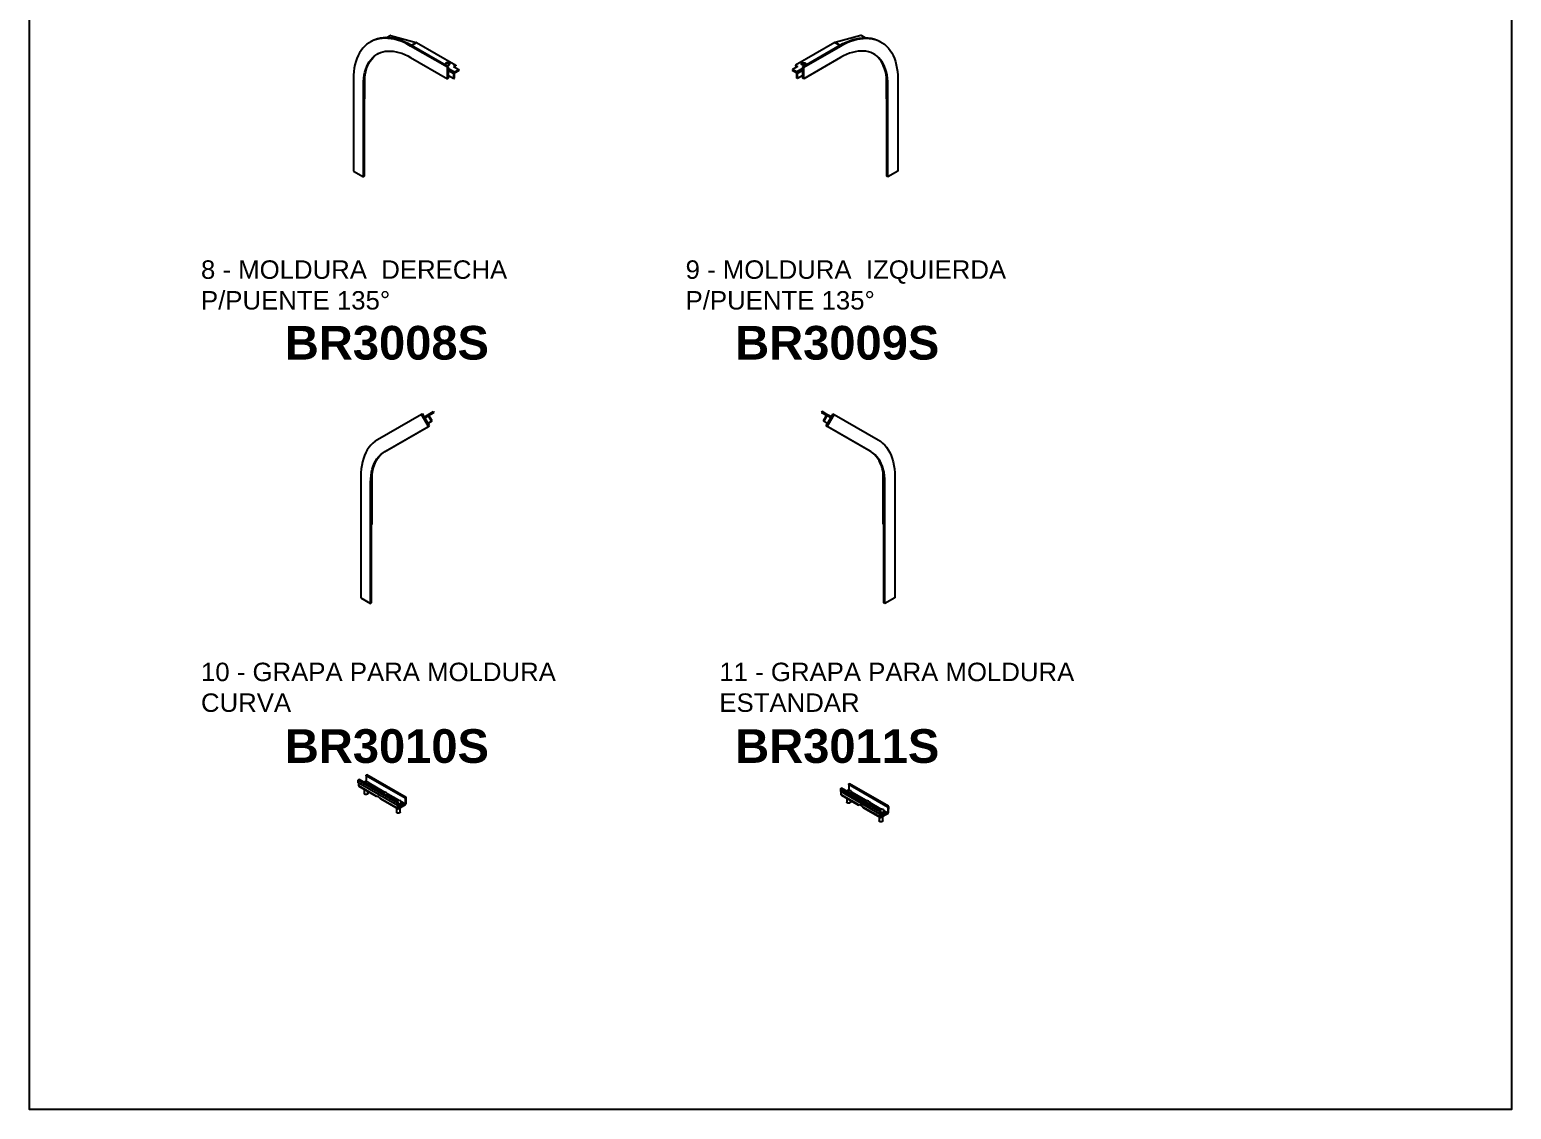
# Model space of a CAD drawing. Header units: inches. Extents: x 9936 to 27102, y -2774 to 11910.
# Drawn here: x 12255 to 14264, y -2774 to -1310 of the extents above; entities that cross this region are included whole.
import ezdxf

# ---------------------------------------------------------------- set-up
doc = ezdxf.new("R2010")
doc.units = ezdxf.units.IN
doc.header["$MEASUREMENT"] = 0
doc.layers.add('TEXTO', color=7, linetype='Continuous')
doc.layers.add('VIÑETAS', color=5, linetype='Continuous')
doc.styles.get("Standard").update_dxf_attribs({"font": 'arial.ttf'})

msp = doc.modelspace()

# ---------------------------------------------------------------- linework, layer by layer
at = {"layer": 'TEXTO'}
msp.add_lwpolyline([(12255.124, 141.265), (14264.347, 141.265), (14264.347, -2774.427), (12255.124, -2774.427)], close=True, dxfattribs=at)
at = {"layer": 'VIÑETAS', "linetype": 'Continuous'}
for p, q in [((12738.857, -1321.094), (12743.846, -1318.214)), ((12739.28, -1321.099), (12744.357, -1318.168)), ((12744.357, -1318.168), (12779.343, -1327.54)), ((13382.217, -1318.168), (13347.231, -1327.54)), ((13387.294, -1321.099), (13382.217, -1318.168)), ((13387.717, -1321.094), (13382.728, -1318.214)), ((12716.933, -1327.006), (12718.276, -1326.231)), ((12771.778, -1332.437), (12773.122, -1331.662)), ((12821.841, -1361.338), (12771.778, -1332.437)), ((12772.661, -1331.397), (12779.343, -1327.54)), ((12772.85, -1331.424), (12772.922, -1331.543)), ((12772.922, -1331.543), (12779.638, -1327.666)), ((12772.922, -1331.547), (12772.922, -1331.543)), ((12823.185, -1360.562), (12773.122, -1331.662)), ((12779.638, -1327.666), (12833.087, -1358.521)), ((13346.936, -1327.666), (13293.487, -1358.521)), ((13303.389, -1360.562), (13353.452, -1331.662)), ((13304.733, -1361.338), (13354.796, -1332.437)), ((13353.652, -1331.543), (13346.936, -1327.666)), ((13353.913, -1331.397), (13347.231, -1327.54)), ((13354.796, -1332.437), (13353.452, -1331.662)), ((13353.725, -1331.424), (13353.652, -1331.543)), ((13353.652, -1331.547), (13353.652, -1331.543)), ((13409.641, -1327.006), (13408.298, -1326.231)), ((12771.778, -1347.952), (12821.841, -1376.852)), ((12821.841, -1361.338), (12823.185, -1360.562)), ((12821.841, -1376.852), (12821.841, -1361.338)), ((12823.185, -1376.077), (12823.185, -1360.562)), ((12823.185, -1362.92), (12831.397, -1367.66)), ((12823.185, -1365.554), (12830.256, -1369.636)), ((12833.087, -1358.521), (12829.905, -1360.358)), ((12829.905, -1360.358), (12836.976, -1364.44)), ((12830.76, -1360.852), (12833.087, -1359.509)), ((12831.397, -1367.66), (12836.976, -1364.44)), ((12831.397, -1368.648), (12836.976, -1365.428)), ((12833.087, -1358.521), (12833.087, -1359.509)), ((12836.976, -1364.44), (12836.976, -1365.428)), ((13296.669, -1360.358), (13289.598, -1364.44)), ((13295.177, -1367.66), (13289.598, -1364.44)), ((13289.598, -1364.44), (13289.598, -1365.428)), ((13295.177, -1368.648), (13289.598, -1365.428)), ((13293.487, -1358.521), (13296.669, -1360.358)), ((13293.487, -1358.521), (13293.487, -1359.509)), ((13295.814, -1360.852), (13293.487, -1359.509)), ((13303.389, -1362.92), (13295.177, -1367.66)), ((13303.389, -1365.554), (13296.318, -1369.636)), ((13304.733, -1361.338), (13303.389, -1360.562)), ((13303.389, -1376.077), (13303.389, -1360.562)), ((13354.796, -1347.952), (13304.733, -1376.852)), ((13304.733, -1376.852), (13304.733, -1361.338)), ((12694.209, -1377.232), (12694.209, -1501.999)), ((12707.644, -1384.988), (12708.987, -1384.212)), ((12707.644, -1509.755), (12707.644, -1384.988)), ((12708.987, -1508.979), (12708.987, -1384.212)), ((12709.491, -1403.936), (12709.491, -1375.233)), ((12821.841, -1376.852), (12823.185, -1376.077)), ((12823.185, -1372.402), (12830.256, -1376.484)), ((12831.111, -1369.142), (12830.256, -1369.636)), ((12830.256, -1376.484), (12830.256, -1369.636)), ((12830.256, -1376.484), (12831.111, -1375.99)), ((12831.111, -1375.99), (12831.111, -1369.142)), ((12831.397, -1367.66), (12831.397, -1368.648)), ((13295.177, -1367.66), (13295.177, -1368.648)), ((13295.463, -1369.142), (13296.318, -1369.636)), ((13295.463, -1375.99), (13295.463, -1369.142)), ((13296.318, -1376.484), (13295.463, -1375.99)), ((13296.318, -1376.484), (13296.318, -1369.636)), ((13303.389, -1372.402), (13296.318, -1376.484)), ((13304.733, -1376.852), (13303.389, -1376.077)), ((13417.083, -1403.936), (13417.083, -1375.233)), ((13418.93, -1384.988), (13417.587, -1384.212)), ((13417.587, -1508.979), (13417.587, -1384.212)), ((13418.93, -1509.755), (13418.93, -1384.988)), ((13432.366, -1377.232), (13432.366, -1501.999)), ((12709.491, -1403.936), (12708.987, -1404.227)), ((13417.083, -1403.936), (13417.587, -1404.227)), ((12694.209, -1501.999), (12707.644, -1509.755)), ((13432.366, -1501.999), (13418.93, -1509.755)), ((12707.644, -1509.755), (12708.987, -1508.979)), ((13418.93, -1509.755), (13417.587, -1508.979)), ((12796.139, -1832.035), (12802.779, -1828.202)), ((12802.779, -1828.202), (12803.384, -1829.249)), ((13329.657, -1828.202), (13329.052, -1829.249)), ((13336.297, -1832.035), (13329.657, -1828.202)), ((12786.344, -1831.917), (12726.844, -1866.276)), ((12736.344, -1882.731), (12795.844, -1848.371)), ((12737.688, -1881.955), (12797.188, -1847.596)), ((12786.344, -1831.917), (12787.688, -1831.141)), ((12795.844, -1848.371), (12786.344, -1831.917)), ((12797.188, -1847.596), (12787.688, -1831.141)), ((12790.188, -1835.471), (12796.139, -1832.035)), ((12790.994, -1836.868), (12795.805, -1834.09)), ((12795.188, -1844.132), (12800.854, -1840.859)), ((12795.188, -1844.132), (12799.998, -1841.353)), ((12796.661, -1833.596), (12795.805, -1834.09)), ((12799.998, -1841.353), (12795.805, -1834.09)), ((12795.844, -1848.371), (12797.188, -1847.596)), ((12796.139, -1832.035), (12796.744, -1833.082)), ((12800.854, -1840.859), (12796.661, -1833.596)), ((12803.384, -1829.249), (12796.724, -1833.095)), ((12796.744, -1833.082), (12803.384, -1829.249)), ((12799.998, -1841.353), (12800.854, -1840.859)), ((13329.052, -1829.249), (13335.712, -1833.095)), ((13335.692, -1833.082), (13329.052, -1829.249)), ((13331.582, -1840.859), (13335.776, -1833.596)), ((13337.248, -1844.132), (13331.582, -1840.859)), ((13332.438, -1841.353), (13331.582, -1840.859)), ((13332.438, -1841.353), (13336.631, -1834.09)), ((13337.249, -1844.132), (13332.438, -1841.353)), ((13335.249, -1847.596), (13344.749, -1831.141)), ((13336.592, -1848.371), (13335.249, -1847.596)), ((13394.749, -1881.955), (13335.249, -1847.596)), ((13336.297, -1832.035), (13335.692, -1833.082)), ((13335.776, -1833.596), (13336.631, -1834.09)), ((13342.248, -1835.471), (13336.297, -1832.035)), ((13336.592, -1848.371), (13346.092, -1831.917)), ((13396.092, -1882.731), (13336.592, -1848.371)), ((13341.442, -1836.868), (13336.631, -1834.09)), ((13346.092, -1831.917), (13344.749, -1831.141)), ((13346.092, -1831.917), (13405.592, -1866.276)), ((12736.344, -1882.731), (12737.688, -1881.955)), ((13396.092, -1882.731), (13394.749, -1881.955)), ((12704.119, -1916.511), (12704.119, -2080.636)), ((12717.554, -1924.267), (12718.898, -1923.491)), ((12717.554, -2088.392), (12717.554, -1924.267)), ((12718.898, -2087.616), (12718.898, -1923.491)), ((12719.756, -1980.834), (12719.756, -1911.911)), ((13412.68, -1980.834), (13412.68, -1911.911)), ((13414.882, -1924.267), (13413.538, -1923.491)), ((13413.538, -2087.616), (13413.538, -1923.491)), ((13414.882, -2088.392), (13414.882, -1924.267)), ((13428.317, -1916.511), (13428.317, -2080.636)), ((12719.756, -1980.834), (12718.898, -1981.33)), ((13412.68, -1980.834), (13413.538, -1981.33)), ((12704.119, -2080.636), (12717.554, -2088.392)), ((12717.554, -2088.392), (12718.898, -2087.616)), ((13414.882, -2088.392), (13413.538, -2087.616)), ((13428.317, -2080.636), (13414.882, -2088.392)), ((12700.827, -2328.144), (12753.86, -2358.759)), ((12700.827, -2331.647), (12700.827, -2328.144)), ((12754.837, -2357.727), (12701.804, -2327.112)), ((12710.395, -2329.844), (12708.36, -2330.896)), ((12714.745, -2330.668), (12710.395, -2329.844)), ((12764.537, -2352.595), (12711.504, -2321.98)), ((12711.504, -2321.98), (12711.504, -2330.054)), ((12765.515, -2351.563), (12712.482, -2320.948)), ((12715.685, -2333.255), (12714.745, -2330.668)), ((12753.86, -2362.262), (12700.827, -2331.647)), ((12701.435, -2335.898), (12701.435, -2331.998)), ((12725.237, -2349.639), (12701.435, -2335.898)), ((12701.645, -2336.362), (12724.975, -2349.831)), ((12708.954, -2340.582), (12708.954, -2346.067)), ((12709.005, -2346.349), (12708.954, -2346.067)), ((12713.714, -2346.067), (12713.714, -2343.33)), ((12713.975, -2334.138), (12715.685, -2333.255)), ((12735.306, -2343.826), (12715.337, -2332.299)), ((12734.237, -2343.623), (12715.528, -2332.822)), ((12715.685, -2333.255), (12715.685, -2335.125)), ((12716.584, -2335.644), (12716.584, -2334.881)), ((12725.077, -2349.764), (12725.345, -2349.576)), ((12734.237, -2343.623), (12734.237, -2344.243)), ((12755.263, -2355.347), (12740.735, -2346.96)), ((12741.446, -2348.405), (12741.446, -2347.784)), ((12754.222, -2355.16), (12741.446, -2347.784)), ((12741.446, -2348.405), (12741.487, -2348.662)), ((13355.127, -2340.003), (13408.16, -2370.618)), ((13355.127, -2343.506), (13355.127, -2340.003)), ((13408.16, -2374.121), (13355.127, -2343.506)), ((13355.735, -2347.758), (13355.735, -2343.857)), ((13379.537, -2361.498), (13355.735, -2347.758)), ((13355.945, -2348.222), (13379.275, -2361.69)), ((13409.137, -2369.586), (13356.104, -2338.971)), ((13364.695, -2341.703), (13362.66, -2342.755)), ((13369.045, -2342.527), (13364.695, -2341.703)), ((13418.837, -2364.455), (13365.804, -2333.839)), ((13365.804, -2333.839), (13365.804, -2341.913)), ((13419.815, -2363.422), (13366.782, -2332.807)), ((13368.276, -2345.997), (13369.985, -2345.114)), ((13369.985, -2345.114), (13369.045, -2342.527)), ((13389.606, -2355.685), (13369.637, -2344.158)), ((13388.537, -2355.482), (13369.828, -2344.681)), ((13369.985, -2345.114), (13369.985, -2346.984)), ((13370.884, -2347.503), (13370.884, -2346.74)), ((12754.468, -2366.514), (12730.666, -2352.773)), ((12731.347, -2353.509), (12754.678, -2366.978)), ((12754.235, -2355.153), (12752.2, -2356.205)), ((12752.795, -2365.891), (12752.795, -2371.376)), ((12754.397, -2358.449), (12753.86, -2358.759)), ((12753.86, -2358.759), (12753.86, -2362.262)), ((12754.397, -2361.952), (12753.86, -2362.262)), ((12758.586, -2355.976), (12754.235, -2355.153)), ((12754.397, -2358.449), (12754.397, -2361.952)), ((12754.432, -2358.388), (12754.468, -2358.408)), ((12754.468, -2358.408), (12755.005, -2358.098)), ((12754.468, -2366.514), (12754.468, -2358.408)), ((12754.468, -2366.514), (12755.005, -2366.203)), ((12755.005, -2366.203), (12755.005, -2358.098)), ((12755.005, -2360.116), (12756.114, -2360.326)), ((12755.005, -2362.566), (12756.114, -2362.776)), ((12755.184, -2366.307), (12755.005, -2366.204)), ((12764.358, -2361.011), (12755.184, -2366.307)), ((12764.358, -2361.632), (12755.184, -2366.928)), ((12755.184, -2366.307), (12755.184, -2366.928)), ((12756.114, -2360.326), (12759.525, -2358.563)), ((12756.114, -2360.326), (12756.114, -2362.776)), ((12756.114, -2362.776), (12759.525, -2361.013)), ((12757.555, -2371.376), (12757.555, -2365.559)), ((12759.525, -2358.563), (12758.586, -2355.976)), ((12764.537, -2360.701), (12759.178, -2357.607)), ((12764.358, -2361.011), (12759.368, -2358.131)), ((12759.525, -2358.563), (12759.525, -2361.013)), ((12760.425, -2361.006), (12760.425, -2360.189)), ((12764.358, -2361.632), (12764.358, -2361.011)), ((12765.074, -2352.285), (12764.537, -2352.595)), ((12764.537, -2352.595), (12764.537, -2360.701)), ((12764.537, -2360.701), (12765.074, -2360.391)), ((12765.074, -2352.285), (12765.074, -2360.391)), ((12765.074, -2355.706), (12765.145, -2355.747)), ((12765.145, -2352.244), (12765.11, -2352.224)), ((12765.145, -2352.244), (12765.682, -2351.934)), ((12765.145, -2355.747), (12765.145, -2352.244)), ((12765.145, -2355.747), (12765.682, -2355.437)), ((12765.682, -2355.437), (12765.682, -2351.934)), ((13363.254, -2352.441), (13363.254, -2357.926)), ((13363.305, -2358.208), (13363.254, -2357.926)), ((13368.014, -2357.926), (13368.014, -2355.189)), ((13379.377, -2361.623), (13379.645, -2361.436)), ((13408.768, -2378.373), (13384.966, -2364.632)), ((13385.647, -2365.368), (13408.978, -2378.837)), ((13388.537, -2355.482), (13388.537, -2356.102)), ((13409.564, -2367.207), (13395.035, -2358.819)), ((13395.746, -2360.264), (13395.746, -2359.644)), ((13408.522, -2367.019), (13395.746, -2359.644)), ((13395.746, -2360.264), (13395.787, -2360.521)), ((13408.535, -2367.012), (13406.5, -2368.064)), ((13408.697, -2370.308), (13408.16, -2370.618)), ((13408.16, -2370.618), (13408.16, -2374.121)), ((13412.886, -2367.836), (13408.535, -2367.012)), ((13408.697, -2370.308), (13408.697, -2373.811)), ((13408.732, -2370.247), (13408.768, -2370.267)), ((13408.768, -2370.267), (13409.305, -2369.957)), ((13408.768, -2378.373), (13408.768, -2370.267)), ((13409.305, -2378.063), (13409.305, -2369.957)), ((13410.415, -2372.186), (13413.825, -2370.422)), ((13413.825, -2370.422), (13412.886, -2367.836)), ((13418.837, -2372.56), (13413.478, -2369.466)), ((13418.658, -2372.87), (13413.668, -2369.99)), ((13413.825, -2370.422), (13413.825, -2372.872)), ((13419.374, -2364.144), (13418.837, -2364.455)), ((13418.837, -2364.455), (13418.837, -2372.56)), ((13419.374, -2364.144), (13419.374, -2372.25)), ((13419.374, -2367.566), (13419.445, -2367.606)), ((13419.445, -2364.103), (13419.41, -2364.083)), ((13419.445, -2364.103), (13419.983, -2363.793)), ((13419.445, -2367.606), (13419.445, -2364.103)), ((13419.445, -2367.606), (13419.983, -2367.296)), ((13419.983, -2367.296), (13419.983, -2363.793)), ((12752.845, -2371.658), (12752.795, -2371.376)), ((13407.095, -2377.75), (13407.095, -2383.235)), ((13407.146, -2383.517), (13407.095, -2383.235)), ((13408.697, -2373.811), (13408.16, -2374.121)), ((13408.768, -2378.373), (13409.305, -2378.063)), ((13409.305, -2371.975), (13410.415, -2372.186)), ((13409.305, -2374.425), (13410.415, -2374.635)), ((13409.484, -2378.166), (13409.305, -2378.063)), ((13418.658, -2372.87), (13409.484, -2378.166)), ((13418.658, -2373.491), (13409.484, -2378.787)), ((13409.484, -2378.166), (13409.484, -2378.787)), ((13410.415, -2372.186), (13410.415, -2374.635)), ((13410.415, -2374.635), (13413.825, -2372.872)), ((13411.855, -2383.235), (13411.855, -2377.418)), ((13414.725, -2372.865), (13414.725, -2372.048)), ((13418.658, -2373.491), (13418.658, -2372.87)), ((13418.837, -2372.56), (13419.374, -2372.25))]:
    msp.add_line(p, q, dxfattribs=at)
at = {"layer": 'VIÑETAS', "linetype": 'Continuous', "flags": 128}
for points in [[(12771.778, -1332.437), (12767.268, -1329.985), (12762.773, -1327.844), (12758.308, -1326.022), (12753.889, -1324.525), (12749.531, -1323.357), (12745.248, -1322.524), (12741.054, -1322.027), (12736.965, -1321.868), (12732.993, -1322.048), (12729.153, -1322.566), (12725.457, -1323.421), (12721.917, -1324.61), (12718.547, -1326.128), (12715.356, -1327.97), (12712.356, -1330.131), (12709.558, -1332.602), (12706.97, -1335.377), (12704.601, -1338.444), (12702.459, -1341.794), (12700.552, -1345.415), (12698.887, -1349.296), (12697.467, -1353.423), (12696.299, -1357.782), (12695.387, -1362.358), (12694.733, -1367.136), (12694.34, -1372.099), (12694.209, -1377.232)], [(12773.122, -1331.662), (12768.611, -1329.209), (12764.116, -1327.069), (12759.652, -1325.247), (12755.233, -1323.749), (12750.874, -1322.582), (12746.591, -1321.748), (12742.398, -1321.251), (12738.308, -1321.092), (12734.337, -1321.272), (12730.496, -1321.791), (12726.8, -1322.646), (12723.261, -1323.834), (12719.89, -1325.352), (12718.276, -1326.231)], [(13353.452, -1331.662), (13357.963, -1329.209), (13362.458, -1327.069), (13366.922, -1325.247), (13371.341, -1323.749), (13375.7, -1322.582), (13379.983, -1321.748), (13384.176, -1321.251), (13388.266, -1321.092), (13392.237, -1321.272), (13396.078, -1321.791), (13399.774, -1322.646), (13403.313, -1323.834), (13406.684, -1325.352), (13408.298, -1326.231)], [(13354.796, -1332.437), (13359.306, -1329.985), (13363.801, -1327.844), (13368.266, -1326.022), (13372.685, -1324.525), (13377.043, -1323.357), (13381.326, -1322.524), (13385.52, -1322.027), (13389.609, -1321.868), (13393.581, -1322.048), (13397.421, -1322.566), (13401.117, -1323.421), (13404.657, -1324.61), (13408.027, -1326.128), (13411.218, -1327.97), (13414.218, -1330.131), (13417.016, -1332.602), (13419.604, -1335.377), (13421.973, -1338.444), (13424.115, -1341.794), (13426.022, -1345.415), (13427.687, -1349.296), (13429.107, -1353.423), (13430.275, -1357.782), (13431.187, -1362.358), (13431.841, -1367.136), (13432.234, -1372.099), (13432.366, -1377.232)], [(12707.644, -1384.988), (12707.77, -1380.41), (12708.149, -1375.997), (12708.78, -1371.766), (12709.658, -1367.733), (12710.783, -1363.914), (12712.147, -1360.324), (12713.747, -1356.978), (12715.577, -1353.888), (12717.628, -1351.068), (12719.892, -1348.527), (12722.362, -1346.276), (12725.026, -1344.325), (12727.875, -1342.679), (12730.897, -1341.347), (12734.081, -1340.334), (12737.413, -1339.642), (12740.881, -1339.276), (12744.471, -1339.236), (12748.169, -1339.523), (12751.959, -1340.135), (12755.829, -1341.071), (12759.761, -1342.326), (12763.74, -1343.895), (12767.751, -1345.773), (12771.778, -1347.952)], [(12708.987, -1384.212), (12709.114, -1379.635), (12709.493, -1375.222), (12710.123, -1370.99), (12711.002, -1366.957), (12712.126, -1363.138), (12713.491, -1359.549), (12715.091, -1356.202), (12716.92, -1353.113), (12718.971, -1350.292), (12721.236, -1347.752), (12723.705, -1345.501), (12726.37, -1343.549), (12727.109, -1343.082)], [(13418.93, -1384.988), (13418.804, -1380.41), (13418.425, -1375.997), (13417.794, -1371.766), (13416.916, -1367.733), (13415.792, -1363.914), (13414.427, -1360.324), (13412.827, -1356.978), (13410.997, -1353.888), (13408.947, -1351.068), (13406.682, -1348.527), (13404.212, -1346.276), (13401.548, -1344.325), (13398.699, -1342.679), (13395.677, -1341.347), (13392.493, -1340.334), (13389.161, -1339.642), (13385.693, -1339.276), (13382.103, -1339.236), (13378.405, -1339.523), (13374.615, -1340.135), (13370.746, -1341.071), (13366.814, -1342.326), (13362.834, -1343.895), (13358.823, -1345.773), (13354.796, -1347.952)], [(13417.587, -1384.212), (13417.46, -1379.635), (13417.081, -1375.222), (13416.451, -1370.99), (13415.572, -1366.957), (13414.448, -1363.138), (13413.083, -1359.549), (13411.483, -1356.202), (13409.654, -1353.113), (13407.603, -1350.292), (13405.338, -1347.752), (13402.869, -1345.501), (13400.205, -1343.549), (13399.465, -1343.082)], [(12819.528, -1355.592), (12818.895, -1356.113), (12818.61, -1356.728), (12818.706, -1357.362), (12819.172, -1357.939), (12819.952, -1358.389), (12820.951, -1358.658), (12822.05, -1358.714), (12823.115, -1358.549), (12824.018, -1358.184), (12824.65, -1357.663), (12824.936, -1357.048), (12824.84, -1356.414), (12824.374, -1355.837), (12823.594, -1355.386), (12822.595, -1355.117), (12821.496, -1355.062), (12820.431, -1355.227), (12819.528, -1355.592)], [(13307.046, -1355.592), (13307.679, -1356.113), (13307.964, -1356.728), (13307.868, -1357.362), (13307.402, -1357.939), (13306.622, -1358.389), (13305.623, -1358.658), (13304.524, -1358.714), (13303.459, -1358.549), (13302.556, -1358.184), (13301.924, -1357.663), (13301.638, -1357.048), (13301.734, -1356.414), (13302.2, -1355.837), (13302.98, -1355.386), (13303.979, -1355.117), (13305.078, -1355.062), (13306.143, -1355.227), (13307.046, -1355.592)], [(12796.727, -1833.093), (12796.879, -1833.005), (12796.8, -1833.051), (12796.729, -1833.092)], [(13335.709, -1833.093), (13335.557, -1833.005), (13335.636, -1833.051), (13335.707, -1833.092)], [(12726.844, -1866.276), (12723.632, -1868.363), (12720.631, -1870.788), (12717.854, -1873.544), (12715.309, -1876.62), (12713.007, -1880.005), (12710.955, -1883.686), (12709.161, -1887.651), (12707.632, -1891.884), (12706.374, -1896.371), (12705.39, -1901.095), (12704.685, -1906.038), (12704.261, -1911.183), (12704.119, -1916.511)], [(13405.592, -1866.276), (13408.804, -1868.363), (13411.805, -1870.788), (13414.583, -1873.544), (13417.127, -1876.62), (13419.43, -1880.005), (13421.481, -1883.686), (13423.275, -1887.651), (13424.804, -1891.884), (13426.062, -1896.371), (13427.046, -1901.095), (13427.751, -1906.038), (13428.175, -1911.183), (13428.317, -1916.511)], [(12717.554, -1924.267), (12717.692, -1919.501), (12718.103, -1914.914), (12718.787, -1910.526), (12719.74, -1906.355), (12720.959, -1902.42), (12722.438, -1898.736), (12724.17, -1895.321), (12726.149, -1892.188), (12728.366, -1889.351), (12730.811, -1886.822), (12733.474, -1884.612), (12736.344, -1882.731)], [(12718.898, -1923.491), (12719.035, -1918.725), (12719.447, -1914.139), (12720.131, -1909.75), (12721.084, -1905.58), (12722.302, -1901.644), (12723.781, -1897.961), (12725.514, -1894.545), (12727.493, -1891.413), (12729.71, -1888.576), (12732.155, -1886.047), (12734.818, -1883.837), (12737.688, -1881.955)], [(13413.538, -1923.491), (13413.401, -1918.725), (13412.989, -1914.139), (13412.306, -1909.75), (13411.352, -1905.58), (13410.134, -1901.644), (13408.655, -1897.961), (13406.922, -1894.545), (13404.944, -1891.413), (13402.727, -1888.576), (13400.281, -1886.047), (13397.618, -1883.837), (13394.749, -1881.955)], [(13414.882, -1924.267), (13414.744, -1919.501), (13414.333, -1914.914), (13413.649, -1910.526), (13412.696, -1906.355), (13411.477, -1902.42), (13409.999, -1898.736), (13408.266, -1895.321), (13406.287, -1892.188), (13404.07, -1889.351), (13401.625, -1886.822), (13398.962, -1884.612), (13396.092, -1882.731)], [(12700.827, -2328.144), (12700.87, -2327.866), (12700.994, -2327.579), (12701.18, -2327.329), (12701.399, -2327.152), (12701.619, -2327.076), (12701.804, -2327.112)], [(12711.504, -2321.98), (12711.548, -2321.702), (12711.672, -2321.416), (12711.857, -2321.165), (12712.077, -2320.988), (12712.296, -2320.912), (12712.482, -2320.948)], [(12713.714, -2346.067), (12713.698, -2346.229), (12713.582, -2346.519), (12713.361, -2346.787), (12713.046, -2347.022), (12712.65, -2347.212), (12712.193, -2347.349), (12711.696, -2347.425), (12711.182, -2347.438), (12710.675, -2347.387), (12710.198, -2347.275), (12709.775, -2347.105), (12709.425, -2346.888), (12709.164, -2346.632), (12709.005, -2346.349)], [(13355.127, -2340.003), (13355.17, -2339.725), (13355.294, -2339.439), (13355.48, -2339.188), (13355.699, -2339.011), (13355.919, -2338.935), (13356.104, -2338.971)], [(13365.804, -2333.839), (13365.848, -2333.561), (13365.972, -2333.275), (13366.158, -2333.024), (13366.377, -2332.847), (13366.596, -2332.771), (13366.782, -2332.807)], [(12755.005, -2358.098), (12754.962, -2357.87), (12754.837, -2357.727), (12754.652, -2357.691), (12754.432, -2357.767), (12754.213, -2357.944), (12754.027, -2358.195), (12753.903, -2358.481), (12753.86, -2358.759)], [(12754.468, -2358.408), (12754.465, -2358.394), (12754.457, -2358.385), (12754.446, -2358.383), (12754.432, -2358.388), (12754.419, -2358.399), (12754.407, -2358.414), (12754.4, -2358.432), (12754.397, -2358.449)], [(12759.488, -2358.462), (12759.589, -2358.549), (12759.956, -2358.937), (12760.221, -2359.352), (12760.378, -2359.785), (12760.424, -2360.227), (12760.359, -2360.668), (12760.183, -2361.099), (12759.9, -2361.51), (12759.517, -2361.893), (12759.041, -2362.24), (12758.482, -2362.543), (12757.854, -2362.796), (12757.168, -2362.993), (12756.439, -2363.131), (12755.684, -2363.206), (12755.005, -2363.218)], [(12760.425, -2361.006), (12760.424, -2361.044), (12760.359, -2361.484), (12760.183, -2361.915), (12759.9, -2362.326), (12759.517, -2362.709), (12759.041, -2363.056), (12758.482, -2363.359), (12757.854, -2363.612), (12757.168, -2363.81), (12756.439, -2363.947), (12755.684, -2364.022), (12755.005, -2364.035)], [(12765.682, -2351.934), (12765.639, -2351.706), (12765.515, -2351.563), (12765.329, -2351.527), (12765.11, -2351.603), (12764.89, -2351.78), (12764.705, -2352.031), (12764.581, -2352.317), (12764.537, -2352.595)], [(12765.145, -2352.244), (12765.142, -2352.23), (12765.135, -2352.221), (12765.123, -2352.219), (12765.11, -2352.224), (12765.096, -2352.235), (12765.085, -2352.25), (12765.077, -2352.268), (12765.074, -2352.285)], [(13368.014, -2357.926), (13367.998, -2358.088), (13367.882, -2358.378), (13367.661, -2358.646), (13367.346, -2358.881), (13366.95, -2359.071), (13366.493, -2359.208), (13365.996, -2359.284), (13365.482, -2359.297), (13364.975, -2359.246), (13364.499, -2359.134), (13364.076, -2358.965), (13363.725, -2358.747), (13363.464, -2358.491), (13363.305, -2358.208)], [(13409.305, -2369.957), (13409.262, -2369.729), (13409.137, -2369.586), (13408.952, -2369.55), (13408.732, -2369.626), (13408.513, -2369.803), (13408.327, -2370.054), (13408.203, -2370.34), (13408.16, -2370.618)], [(13408.768, -2370.267), (13408.765, -2370.253), (13408.757, -2370.244), (13408.746, -2370.242), (13408.732, -2370.247), (13408.719, -2370.258), (13408.707, -2370.273), (13408.7, -2370.291), (13408.697, -2370.308)], [(13413.788, -2370.321), (13413.889, -2370.408), (13414.256, -2370.796), (13414.521, -2371.212), (13414.678, -2371.645), (13414.725, -2372.086), (13414.659, -2372.527), (13414.483, -2372.958), (13414.2, -2373.369), (13413.817, -2373.752), (13413.341, -2374.099), (13412.783, -2374.402), (13412.154, -2374.655), (13411.468, -2374.852), (13410.739, -2374.99), (13409.984, -2375.065), (13409.305, -2375.078)], [(13419.983, -2363.793), (13419.939, -2363.565), (13419.815, -2363.422), (13419.629, -2363.386), (13419.41, -2363.462), (13419.191, -2363.639), (13419.005, -2363.89), (13418.881, -2364.176), (13418.837, -2364.455)], [(13419.445, -2364.103), (13419.442, -2364.089), (13419.435, -2364.081), (13419.423, -2364.078), (13419.41, -2364.083), (13419.396, -2364.094), (13419.385, -2364.109), (13419.377, -2364.127), (13419.374, -2364.144)], [(12757.555, -2371.376), (12757.538, -2371.538), (12757.423, -2371.827), (12757.202, -2372.096), (12756.886, -2372.331), (12756.491, -2372.521), (12756.034, -2372.657), (12755.536, -2372.734), (12755.022, -2372.747), (12754.515, -2372.696), (12754.039, -2372.583), (12753.616, -2372.414), (12753.266, -2372.196), (12753.005, -2371.94), (12752.845, -2371.658)], [(13411.855, -2383.235), (13411.838, -2383.397), (13411.723, -2383.687), (13411.502, -2383.955), (13411.186, -2384.19), (13410.791, -2384.38), (13410.334, -2384.516), (13409.837, -2384.593), (13409.322, -2384.606), (13408.815, -2384.555), (13408.339, -2384.442), (13407.916, -2384.273), (13407.566, -2384.055), (13407.305, -2383.799), (13407.146, -2383.517)], [(13414.725, -2372.865), (13414.725, -2372.903), (13414.659, -2373.344), (13414.483, -2373.774), (13414.2, -2374.185), (13413.817, -2374.569), (13413.341, -2374.915), (13412.783, -2375.219), (13412.154, -2375.471), (13411.468, -2375.669), (13410.739, -2375.806), (13409.984, -2375.881), (13409.305, -2375.894)]]:
    msp.add_lwpolyline(points, dxfattribs=at)
at = {"layer": 'VIÑETAS', "linetype": 'Continuous'}
for centre, radius, start, end in [((12744.156, -1318.802), 0.665, 72.391602, 117.827434), ((13382.418, -1318.802), 0.665, 62.172566, 107.608398), ((12779.012, -1328.729), 1.234, 59.492088, 74.431668), ((13347.562, -1328.729), 1.234, 105.568332, 120.507912), ((12821.773, -1359.912), 3.968, 39.604597, 140.395403), ((13304.801, -1359.912), 3.968, 39.604597, 140.395403), ((12832.733, -1369.749), 2.479, 122.605478, 177.394522), ((12831.731, -1369.171), 0.62, 122.605478, 177.394522), ((13293.841, -1369.749), 2.479, 2.605478, 57.394522), ((13294.843, -1369.171), 0.62, 2.605478, 57.394522), ((12797.021, -1833.233), 1.488, 126.351243, 215.185086), ((12796.965, -1833.382), 0.372, 126.351243, 215.185086), ((13335.472, -1833.382), 0.372, 324.814914, 53.648757), ((13335.415, -1833.233), 1.488, 324.814914, 53.648757), ((12701.917, -2335.96), 0.486, 172.74417, 235.943649), ((12714.49, -2334.876), 2.076, 340.613241, 56.103455), ((12719.621, -2341.575), 4.325, 26.798993, 93.206384), ((12719.334, -2343.628), 5.699, 60.663915, 73.592184), ((12720.505, -2341.601), 3.359, 42.256495, 61.124746), ((12724.51, -2357.168), 7.564, 35.521907, 84.483469), ((12733.253, -2357.594), 14.006, 85.972975, 100.340238), ((12733.255, -2358.396), 14.187, 86.03276, 96.737188), ((12734.579, -2351.355), 7.564, 35.521907, 84.483469), ((12738.59, -2348.349), 2.911, 330.023242, 11.184133), ((13356.217, -2347.819), 0.486, 172.74417, 235.943649), ((13368.79, -2346.736), 2.076, 340.613241, 56.103455), ((13373.921, -2353.434), 4.325, 26.798993, 93.206384), ((13373.634, -2355.487), 5.699, 60.663915, 73.592184), ((13374.805, -2353.46), 3.359, 42.256495, 61.124746), ((12748.552, -2358.534), 4.544, 32.305008, 92.294425), ((12748.326, -2360.364), 5.699, 60.663915, 73.592184), ((12749.496, -2358.337), 3.359, 42.256495, 61.124746), ((12754.905, -2366.585), 0.443, 170.785963, 309.203285), ((12755.114, -2366.221), 0.111, 170.785963, 309.203285), ((12763.519, -2360.32), 1.557, 302.605478, 357.394522), ((12764.148, -2360.683), 0.389, 302.605478, 357.394522), ((13378.81, -2369.027), 7.564, 35.521907, 84.483469), ((13387.553, -2369.453), 14.006, 85.972975, 100.340238), ((13387.555, -2370.255), 14.187, 86.03276, 96.737188), ((13388.879, -2363.214), 7.564, 35.521907, 84.483469), ((13392.89, -2360.208), 2.911, 330.023242, 11.184133), ((13402.852, -2370.393), 4.544, 32.305008, 92.294425), ((13402.626, -2372.223), 5.699, 60.663915, 73.592184), ((13403.796, -2370.196), 3.359, 42.256495, 61.124746), ((13409.205, -2378.444), 0.443, 170.785963, 309.203285), ((13409.414, -2378.08), 0.111, 170.785963, 309.203285), ((13417.819, -2372.179), 1.557, 302.605478, 357.394522), ((13418.448, -2372.542), 0.389, 302.605478, 357.394522)]:
    msp.add_arc(centre, radius, start, end, dxfattribs=at)
for points, knots in [([(12724.982, -2349.821), (12724.992, -2349.82), (12725.016, -2349.818), (12725.156, -2349.704), (12725.237, -2349.639)], [0, 0, 0, 0, 0.42729458, 1, 1, 1, 1]), ([(12735.306, -2343.826), (12735.209, -2343.802), (12735.112, -2343.784), (12734.919, -2343.752), (12734.823, -2343.737), (12734.639, -2343.707), (12734.551, -2343.692), (12734.385, -2343.659), (12734.308, -2343.641), (12734.237, -2343.623)], [0, 0, 0, 0, 0.25, 0.25, 0.5, 0.5, 0.75, 0.75, 1, 1, 1, 1]), ([(12735.361, -2343.833), (12735.272, -2343.886), (12735.063, -2344.009), (12734.668, -2344.168), (12734.374, -2344.219), (12734.237, -2344.243)], [0, 0, 0, 0, 0.28441879, 0.66504938, 1, 1, 1, 1]), ([(12741.446, -2347.784), (12741.413, -2347.744), (12741.376, -2347.695), (12741.291, -2347.583), (12741.242, -2347.519), (12741.129, -2347.378), (12741.065, -2347.3), (12740.916, -2347.135), (12740.832, -2347.048), (12740.735, -2346.96)], [0, 0, 0, 0, 0.25, 0.25, 0.5, 0.5, 0.75, 0.75, 1, 1, 1, 1]), ([(12741.255, -2347.537), (12741.286, -2347.581), (12741.346, -2347.67), (12741.426, -2347.871), (12741.438, -2348.03), (12741.446, -2348.136)], [0, 0, 0, 0, 0.25068961, 0.50034283, 1, 1, 1, 1]), ([(12730.666, -2352.773), (12730.769, -2352.944), (12730.949, -2353.243), (12731.233, -2353.423), (12731.354, -2353.499)], [0, 0, 0, 0, 0.57270542, 1, 1, 1, 1]), ([(13379.282, -2361.68), (13379.292, -2361.679), (13379.316, -2361.677), (13379.456, -2361.563), (13379.537, -2361.498)], [0, 0, 0, 0, 0.42729458, 1, 1, 1, 1]), ([(13384.966, -2364.632), (13385.069, -2364.804), (13385.249, -2365.103), (13385.533, -2365.282), (13385.654, -2365.358)], [0, 0, 0, 0, 0.57270542, 1, 1, 1, 1]), ([(13389.606, -2355.685), (13389.509, -2355.662), (13389.412, -2355.643), (13389.219, -2355.611), (13389.123, -2355.596), (13388.94, -2355.567), (13388.851, -2355.551), (13388.685, -2355.518), (13388.608, -2355.501), (13388.537, -2355.482)], [0, 0, 0, 0, 0.25, 0.25, 0.5, 0.5, 0.75, 0.75, 1, 1, 1, 1]), ([(13389.661, -2355.693), (13389.572, -2355.745), (13389.363, -2355.868), (13388.968, -2356.027), (13388.674, -2356.078), (13388.537, -2356.102)], [0, 0, 0, 0, 0.28441879, 0.66504938, 1, 1, 1, 1]), ([(13395.746, -2359.644), (13395.713, -2359.603), (13395.677, -2359.554), (13395.591, -2359.442), (13395.542, -2359.378), (13395.429, -2359.237), (13395.365, -2359.159), (13395.216, -2358.994), (13395.132, -2358.907), (13395.035, -2358.819)], [0, 0, 0, 0, 0.25, 0.25, 0.5, 0.5, 0.75, 0.75, 1, 1, 1, 1]), ([(13395.556, -2359.396), (13395.586, -2359.441), (13395.646, -2359.529), (13395.726, -2359.73), (13395.738, -2359.889), (13395.746, -2359.995)], [0, 0, 0, 0, 0.25068961, 0.50034283, 1, 1, 1, 1])]:
    msp.add_open_spline(points, degree=3, knots=knots, dxfattribs=at)

# ---------------------------------------------------------------- texts
at = {"color": 192, "char_height": 45.69253, "attachment_point": 1}
for s, insert in [('{\\fArial|b1|i0|c0|p34;BR3008S}', (12601.184, -1711.995)), ('{\\fArial|b1|i0|c0|p34;BR3009S}', (13211.858, -1711.995)), ('{\\fArial|b1|i0|c0|p34;BR3010S}', (12601.184, -2258.883)), ('{\\fArial|b1|i0|c0|p34;BR3011S}', (13211.858, -2258.883))]:
    msp.add_mtext_dynamic_manual_height_columns(s, width=536.06328, gutter_width=1, heights=[0], dxfattribs=dict(at, insert=insert))
at = {"layer": 'TEXTO', "char_height": 25, "attachment_point": 1}
for s, insert in [('8 - MOLDURA  DERECHA P/PUENTE 135°', (12487.469, -1623.123)), ('9 - MOLDURA  IZQUIERDA P/PUENTE 135°', (13144.621, -1623.123)), ('10 - GRAPA PARA MOLDURA  CURVA', (12487.469, -2168.705)), ('11 - GRAPA PARA MOLDURA  ESTANDAR', (13190.393, -2168.705))]:
    msp.add_mtext_dynamic_manual_height_columns(s, width=536.50569, gutter_width=1, heights=[0], dxfattribs=dict(at, insert=insert))

doc.saveas('drawing.dxf')
